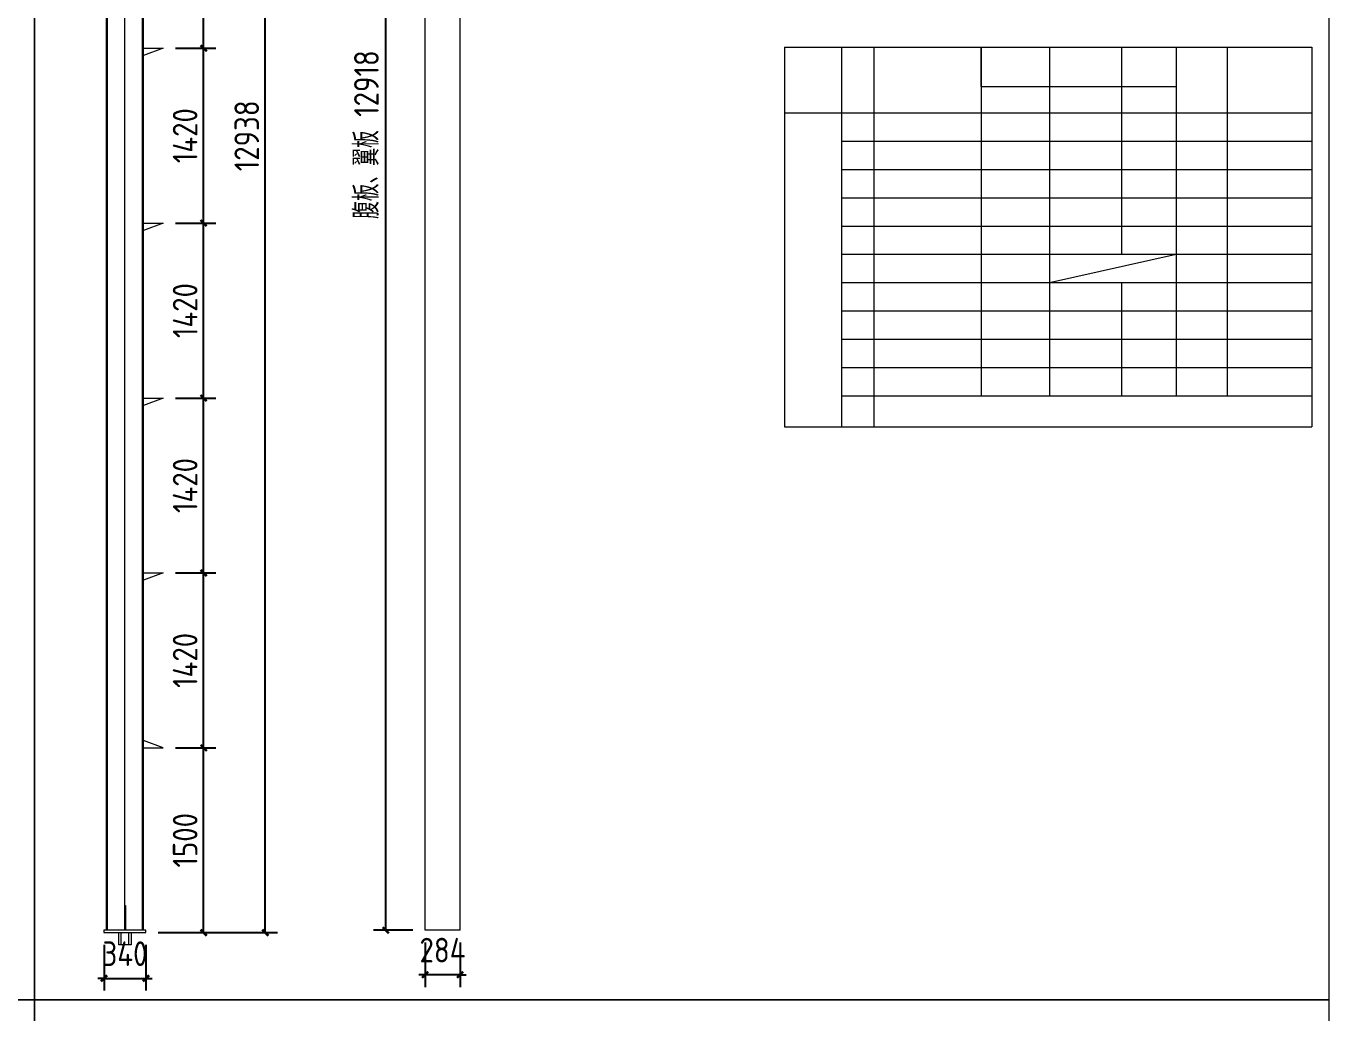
# Model space of a CAD drawing. Extents: x 485428 to 797698, y 56414 to 211814.
# Drawn here: x 693468 to 704038, y 140157 to 148169 of the extents above; entities that cross this region are included whole.
import ezdxf

# ---------------------------------------------------------------- set-up
doc = ezdxf.new("R2010")
doc.units = 0
doc.header["$LTSCALE"] = 1000
doc.header["$MEASUREMENT"] = 0
doc.layers.add('钢架', color=7, linetype='Continuous', lineweight=25)
doc.styles.get("Standard").update_dxf_attribs({"font": 'gbenor.shx', "bigfont": 'gbcbig.shx'})
doc.dimstyles.get("Standard").update_dxf_attribs({"dimscale": 100, "dimtxt": 2, "dimasz": 0.4, "dimexe": 0.5, "dimexo": 1, "dimgap": 0.5, "dimtad": 1, "dimdec": 0, "dimzin": 0, "dimdsep": 46, "dimtxsty": 'Standard', "dimblk": 'ARCHTICK', "dimcen": 0.09, "dimadec": 0, "dimazin": 0, "dimtfac": 1, "dimtdec": 0, "dimtix": 1, "dimtmove": 2, "dimatfit": 3, "dimfxl": 1, "dimtolj": 1, "dimtzin": 0, "dimarcsym": 0})

# ---------------------------------------------------------------- blocks, each defined once
blk = doc.blocks.new('_ArchTick')
at = {"color": 0, "linetype": 'ByBlock', "const_width": 0.4}
blk.add_lwpolyline([(-0.5, -0.5), (0.5, 0.5)], dxfattribs=at)
blk = doc.blocks.new('*D969')
at = {"color": 3, "lineweight": -2}
for p, q in [((694681, 142309), (695009, 142309)), ((694909, 140809), (694909, 142309)), ((694541, 140809), (695009, 140809))]:
    blk.add_line(p, q, dxfattribs=at)
at = {"layer": 'Defpoints', "color": 0}
for p in [(694581, 142309), (694909, 142309), (694441, 140809)]:
    blk.add_point(p, dxfattribs=at)
at = {"color": 3, "lineweight": -2, "xscale": 50, "yscale": 50, "zscale": 50}
for p, rotation in [((694909, 142309), 90), ((694909, 140809), 270)]:
    blk.add_blockref('_ArchTick', p, dxfattribs=dict(at, rotation=rotation))
at = {"color": 0, "lineweight": 15, "insert": (694759, 141559), "char_height": 200, "attachment_point": 5, "rotation": 90}
blk.add_mtext('\\A1;1500', dxfattribs=at)
blk = doc.blocks.new('*D970')
at = {"color": 3, "lineweight": -2}
for p, q in [((694681, 143729), (695009, 143729)), ((694909, 142309), (694909, 143729)), ((694681, 142309), (695009, 142309))]:
    blk.add_line(p, q, dxfattribs=at)
at = {"layer": 'Defpoints', "color": 0}
for p in [(694581, 143729), (694909, 143729), (694581, 142309)]:
    blk.add_point(p, dxfattribs=at)
at = {"color": 3, "lineweight": -2, "xscale": 50, "yscale": 50, "zscale": 50}
for p, rotation in [((694909, 143729), 90), ((694909, 142309), 270)]:
    blk.add_blockref('_ArchTick', p, dxfattribs=dict(at, rotation=rotation))
at = {"color": 0, "lineweight": 15, "insert": (694759, 143019), "char_height": 200, "attachment_point": 5, "rotation": 90}
blk.add_mtext('\\A1;1420', dxfattribs=at)
blk = doc.blocks.new('*D971')
at = {"color": 3, "lineweight": -2}
for p, q in [((694681, 145149), (695009, 145149)), ((694909, 143729), (694909, 145149)), ((694681, 143729), (695009, 143729))]:
    blk.add_line(p, q, dxfattribs=at)
at = {"layer": 'Defpoints', "color": 0}
for p in [(694581, 145149), (694909, 145149), (694581, 143729)]:
    blk.add_point(p, dxfattribs=at)
at = {"color": 3, "lineweight": -2, "xscale": 50, "yscale": 50, "zscale": 50}
for p, rotation in [((694909, 145149), 90), ((694909, 143729), 270)]:
    blk.add_blockref('_ArchTick', p, dxfattribs=dict(at, rotation=rotation))
at = {"color": 0, "lineweight": 15, "insert": (694759, 144439), "char_height": 200, "attachment_point": 5, "rotation": 90}
blk.add_mtext('\\A1;1420', dxfattribs=at)
blk = doc.blocks.new('*D972')
at = {"color": 3, "lineweight": -2}
for p, q in [((694681, 146569), (695009, 146569)), ((694909, 145149), (694909, 146569)), ((694681, 145149), (695009, 145149))]:
    blk.add_line(p, q, dxfattribs=at)
at = {"layer": 'Defpoints', "color": 0}
for p in [(694581, 146569), (694909, 146569), (694581, 145149)]:
    blk.add_point(p, dxfattribs=at)
at = {"color": 3, "lineweight": -2, "xscale": 50, "yscale": 50, "zscale": 50}
for p, rotation in [((694909, 146569), 90), ((694909, 145149), 270)]:
    blk.add_blockref('_ArchTick', p, dxfattribs=dict(at, rotation=rotation))
at = {"color": 0, "lineweight": 15, "insert": (694759, 145859), "char_height": 200, "attachment_point": 5, "rotation": 90}
blk.add_mtext('\\A1;1420', dxfattribs=at)
blk = doc.blocks.new('*D973')
at = {"color": 3, "lineweight": -2}
for p, q in [((694681, 147989), (695009, 147989)), ((694909, 146569), (694909, 147989)), ((694681, 146569), (695009, 146569))]:
    blk.add_line(p, q, dxfattribs=at)
at = {"layer": 'Defpoints', "color": 0}
for p in [(694581, 147989), (694909, 147989), (694581, 146569)]:
    blk.add_point(p, dxfattribs=at)
at = {"color": 3, "lineweight": -2, "xscale": 50, "yscale": 50, "zscale": 50}
for p, rotation in [((694909, 147989), 90), ((694909, 146569), 270)]:
    blk.add_blockref('_ArchTick', p, dxfattribs=dict(at, rotation=rotation))
at = {"color": 0, "lineweight": 15, "insert": (694759, 147279), "char_height": 200, "attachment_point": 5, "rotation": 90}
blk.add_mtext('\\A1;1420', dxfattribs=at)
blk = doc.blocks.new('*D974')
at = {"color": 3, "lineweight": -2}
for p, q in [((694681, 149409), (695009, 149409)), ((694909, 147989), (694909, 149409)), ((694681, 147989), (695009, 147989))]:
    blk.add_line(p, q, dxfattribs=at)
at = {"layer": 'Defpoints', "color": 0}
for p in [(694581, 149409), (694909, 149409), (694581, 147989)]:
    blk.add_point(p, dxfattribs=at)
at = {"color": 3, "lineweight": -2, "xscale": 50, "yscale": 50, "zscale": 50}
for p, rotation in [((694909, 149409), 90), ((694909, 147989), 270)]:
    blk.add_blockref('_ArchTick', p, dxfattribs=dict(at, rotation=rotation))
at = {"color": 0, "lineweight": 15, "insert": (694759, 148699), "char_height": 200, "attachment_point": 5, "rotation": 90}
blk.add_mtext('\\A1;1420', dxfattribs=at)
blk = doc.blocks.new('*D985')
at = {"color": 3, "lineweight": -2}
for p, q in [((694521, 153747), (695509, 153747)), ((695409, 140809), (695409, 153747)), ((694541, 140809), (695509, 140809))]:
    blk.add_line(p, q, dxfattribs=at)
at = {"layer": 'Defpoints', "color": 0}
for p in [(694421, 153747), (695409, 153747), (694441, 140809)]:
    blk.add_point(p, dxfattribs=at)
at = {"color": 3, "lineweight": -2, "xscale": 50, "yscale": 50, "zscale": 50}
for p, rotation in [((695409, 153747), 90), ((695409, 140809), 270)]:
    blk.add_blockref('_ArchTick', p, dxfattribs=dict(at, rotation=rotation))
at = {"color": 0, "lineweight": 15, "insert": (695259, 147278), "char_height": 200, "attachment_point": 5, "rotation": 90}
blk.add_mtext('\\A1;12938', dxfattribs=at)
blk = doc.blocks.new('*D986')
at = {"color": 3, "lineweight": -2}
for p, q in [((696605, 153747), (696286, 153747)), ((696386, 140829), (696386, 153747)), ((696605, 140829), (696286, 140829))]:
    blk.add_line(p, q, dxfattribs=at)
at = {"layer": 'Defpoints', "color": 0}
for p in [(696386, 153747), (696705, 153747), (696705, 140829)]:
    blk.add_point(p, dxfattribs=at)
at = {"color": 3, "lineweight": -2, "xscale": 50, "yscale": 50, "zscale": 50}
for p, rotation in [((696386, 153747), 90), ((696386, 140829), 270)]:
    blk.add_blockref('_ArchTick', p, dxfattribs=dict(at, rotation=rotation))
at = {"color": 0, "lineweight": 15, "insert": (696230, 147288), "char_height": 200, "attachment_point": 5, "rotation": 90}
blk.add_mtext('\\A1;腹板、翼板 12918', dxfattribs=at)
blk = doc.blocks.new('*D987')
at = {"color": 3, "lineweight": -2}
for p, q in [((694101, 140709), (694101, 140338)), ((694441, 140709), (694441, 140338)), ((694101, 140438), (694051, 140438)), ((694101, 140438), (694441, 140438)), ((694441, 140438), (694491, 140438))]:
    blk.add_line(p, q, dxfattribs=at)
at = {"layer": 'Defpoints', "color": 0}
for p in [(694101, 140809), (694441, 140809), (694441, 140438)]:
    blk.add_point(p, dxfattribs=at)
at = {"color": 3, "lineweight": -2, "xscale": 50, "yscale": 50, "zscale": 50}
blk.add_blockref('_ArchTick', (694101, 140438), dxfattribs=at)
at = {"color": 3, "lineweight": -2, "xscale": 50, "yscale": 50, "zscale": 50, "rotation": 180}
blk.add_blockref('_ArchTick', (694441, 140438), dxfattribs=at)
at = {"color": 0, "lineweight": 15, "insert": (694271, 140638), "char_height": 200, "attachment_point": 5}
blk.add_mtext('\\A1;340', dxfattribs=at)
blk = doc.blocks.new('*D988')
at = {"color": 3, "lineweight": -2}
for p, q in [((696705, 140729), (696705, 140367)), ((696989, 140729), (696989, 140367)), ((696705, 140467), (696655, 140467)), ((696989, 140467), (696705, 140467)), ((696989, 140467), (697039, 140467))]:
    blk.add_line(p, q, dxfattribs=at)
at = {"layer": 'Defpoints', "color": 0}
for p in [(696705, 140829), (696989, 140829), (696705, 140467)]:
    blk.add_point(p, dxfattribs=at)
at = {"color": 3, "lineweight": -2, "xscale": 50, "yscale": 50, "zscale": 50}
for p, rotation in [((696705, 140467), 5.903109488796288e-12), ((696989, 140467), 180.0000000000059)]:
    blk.add_blockref('_ArchTick', p, dxfattribs=dict(at, rotation=rotation))
at = {"color": 0, "lineweight": 15, "insert": (696847, 140667), "char_height": 200, "attachment_point": 5}
blk.add_mtext('\\A1;284', dxfattribs=at)

msp = doc.modelspace()

# ---------------------------------------------------------------- linework, layer by layer
at = {"lineweight": 15}
for p, q in [((694120.7, 140829.3), (694120.7, 153747.3)), ((694128.7, 140829.3), (694128.7, 153747.3)), ((694412.7, 140829.3), (694412.7, 153747.3)), ((694420.7, 140829.3), (694420.7, 153747.3)), ((696705.3, 140829.3), (696705.3, 153747.3)), ((696989.3, 140829.3), (696989.3, 153747.3)), ((701216.5, 147678.1), (701216.5, 147997.5)), ((701216.5, 147997.5), (701216.5, 145168.3)), ((701770.3, 147997.5), (701770.3, 145168.3)), ((703898.7, 147997.5), (703898.7, 144915.6)), ((701770.3, 146086.4), (702799.4, 146315.9)), ((696989.3, 140829.3), (696705.3, 140829.3))]:
    msp.add_line(p, q, dxfattribs=at)
at = {"color": 1, "lineweight": 15}
for p, q in [((694270.7, 140829.3), (694270.7, 153747.3)), ((699621, 147997.5), (699621, 144915.6)), ((700086.8, 144915.6), (700086.8, 147997.5)), ((694220.7, 140709.3), (694220.7, 140809.3)), ((694240.7, 140709.3), (694240.7, 140809.3)), ((694300.7, 140809.3), (694300.7, 140709.3)), ((694320.7, 140809.3), (694320.7, 140709.3)), ((694320.7, 140709.3), (694220.7, 140709.3))]:
    msp.add_line(p, q, dxfattribs=at)
at = {"color": 2, "lineweight": 15}
for p, q in [((694420.7, 147989.3), (694580.7, 147989.3)), ((694580.7, 147989.3), (694420.7, 147929.3)), ((694420.7, 146569.3), (694580.7, 146569.3)), ((694580.7, 146569.3), (694420.7, 146509.3)), ((694420.7, 145149.3), (694580.7, 145149.3)), ((694580.7, 145149.3), (694420.7, 145089.3)), ((694420.7, 143729.3), (694580.7, 143729.3)), ((694580.7, 143729.3), (694420.7, 143669.3)), ((694580.7, 142309.3), (694420.7, 142369.3)), ((694420.7, 142309.3), (694580.7, 142309.3)), ((694265.7, 141029.3), (694275.7, 141029.3)), ((694265.7, 141029.3), (694265.7, 140829.3)), ((694275.7, 141029.3), (694275.7, 140829.3)), ((694440.7, 140829.3), (694100.7, 140829.3)), ((694100.7, 140829.3), (694100.7, 140809.3)), ((694100.7, 140809.3), (694440.7, 140809.3)), ((694440.7, 140809.3), (694440.7, 140829.3))]:
    msp.add_line(p, q, dxfattribs=at)
at = {"lineweight": 15}
for points in [[(683038.1, 155114.2), (693538.1, 155114.2), (693538.1, 140264.2), (683038.1, 140264.2)], [(693538.1, 155114.2), (704038.1, 155114.2), (704038.1, 140264.2), (693538.1, 140264.2)], [(683038.1, 140264.2), (693538.1, 140264.2), (693538.1, 125414.2), (683038.1, 125414.2)], [(693538.1, 140264.2), (704038.1, 140264.2), (704038.1, 125414.2), (693538.1, 125414.2)]]:
    msp.add_lwpolyline(points, close=True, dxfattribs=at)
at = {"layer": '钢架', "lineweight": 15}
for p, q in [((699621, 147997.5), (703898.7, 147997.5)), ((700346.9, 147997.5), (700346.9, 144915.6)), ((702354.4, 147997.5), (702354.4, 146315.9)), ((702799.4, 147997.5), (702799.4, 145168.3)), ((703212, 147997.5), (703212, 145168.3)), ((701216.5, 147678.1), (702799.4, 147678.1)), ((699621, 147463.5), (703898.7, 147463.5)), ((700086.8, 147234), (703898.7, 147234)), ((700086.8, 147004.5), (703898.7, 147004.5)), ((700086.8, 146775), (703898.7, 146775)), ((700086.8, 146775), (703898.7, 146775)), ((700086.8, 146545.4), (703898.7, 146545.4)), ((700086.8, 146315.9), (703898.7, 146315.9)), ((700086.8, 146086.4), (703898.7, 146086.4)), ((702354.4, 146086.4), (702354.4, 145168.3)), ((700086.8, 145856.9), (703898.7, 145856.9)), ((700086.8, 145627.3), (703898.7, 145627.3)), ((700086.8, 145397.8), (703898.7, 145397.8)), ((700086.8, 145168.3), (703898.7, 145168.3)), ((700086.8, 145168.3), (703898.7, 145168.3)), ((700086.8, 145168.3), (703898.7, 145168.3)), ((700086.8, 145168.3), (703898.7, 145168.3)), ((699621, 144915.6), (703898.7, 144915.6))]:
    msp.add_line(p, q, dxfattribs=at)

# ---------------------------------------------------------------- dimensions: what is measured, and where the dimension line sits
at = {"lineweight": 15}
for base, p1, p2, picture, middle in [((695409.1, 153747.3), (694440.7, 140809.3), (694420.7, 153747.3), '*D985', (695259.1, 147278.3)), ((694909.1, 149409.3), (694580.7, 147989.3), (694580.7, 149409.3), '*D974', (694759.1, 148699.3)), ((694909.1, 147989.3), (694580.7, 146569.3), (694580.7, 147989.3), '*D973', (694759.1, 147279.3)), ((694909.1, 146569.3), (694580.7, 145149.3), (694580.7, 146569.3), '*D972', (694759.1, 145859.3)), ((694909.1, 145149.3), (694580.7, 143729.3), (694580.7, 145149.3), '*D971', (694759.1, 144439.3)), ((694909.1, 143729.3), (694580.7, 142309.3), (694580.7, 143729.3), '*D970', (694759.1, 143019.3)), ((694909.1, 142309.3), (694440.7, 140809.3), (694580.7, 142309.3), '*D969', (694759.1, 141559.3))]:
    dim = msp.add_linear_dim(base=base, p1=p1, p2=p2, angle=90, dimstyle='Standard', override={"dimtxt": 2, "dimasz": 0.5, "dimexe": 1, "dimexo": 1, "dimclrd": 3, "dimclre": 3}, dxfattribs=at)
    dim.commit()
    dim.dimension.update_dxf_attribs({"geometry": picture, "text_midpoint": middle})
dim = msp.add_aligned_dim(p1=(696705.3, 140829.3), p2=(696705.3, 153747.3), distance=319.1, text='腹板、翼板 12918', dimstyle='Standard', override={"dimtxt": 2, "dimasz": 0.5, "dimexe": 1, "dimexo": 1, "dimclrd": 3, "dimclre": 3}, dxfattribs=at)
dim.commit()
dim.dimension.update_dxf_attribs({"geometry": '*D986', "text_midpoint": (696229.6, 147288.3)})
dim = msp.add_linear_dim(base=(694440.7, 140438.3), p1=(694100.7, 140809.3), p2=(694440.7, 140809.3), dimstyle='Standard', override={"dimtxt": 2, "dimasz": 0.5, "dimexe": 1, "dimexo": 1, "dimgap": 1, "dimclrd": 3, "dimclre": 3}, dxfattribs=at)
dim.commit()
dim.dimension.update_dxf_attribs({"geometry": '*D987', "text_midpoint": (694270.7, 140638.3)})
dim = msp.add_aligned_dim(p1=(696989.3, 140829.3), p2=(696705.3, 140829.3), distance=362.7, dimstyle='Standard', override={"dimtxt": 2, "dimasz": 0.5, "dimexe": 1, "dimexo": 1, "dimgap": 1, "dimclrd": 3, "dimclre": 3}, dxfattribs=at)
dim.commit()
dim.dimension.update_dxf_attribs({"geometry": '*D988', "text_midpoint": (696847.3, 140666.6)})

doc.saveas('drawing.dxf')
